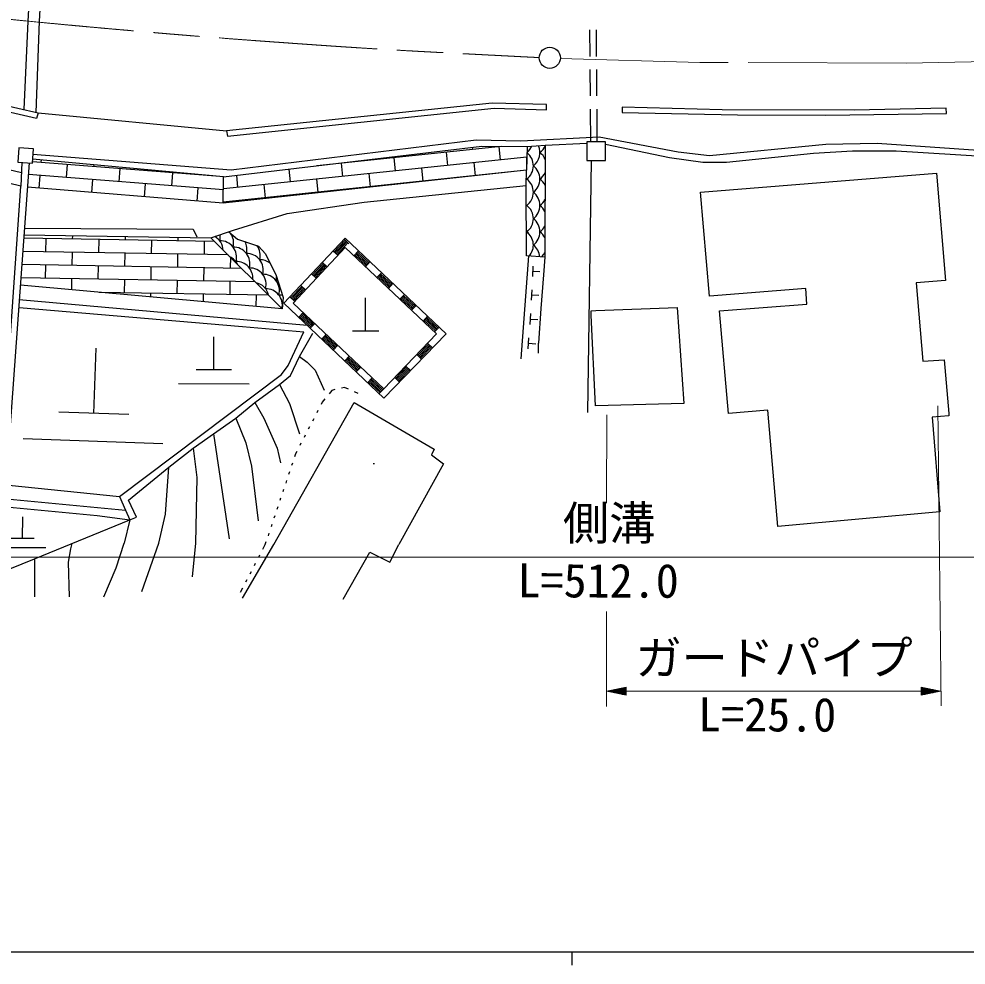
# Model space of a CAD drawing. Units: millimetres, scale not verified. Extents: x 40000 to 680000, y 20000 to 380000.
# Drawn here: x 326116 to 397878, y 204000 to 275646 of the extents above; entities that cross this region are included whole.
import ezdxf
from ezdxf.enums import TextEntityAlignment as Align

# ---------------------------------------------------------------- set-up
doc = ezdxf.new("R2010")
doc.units = ezdxf.units.MM
doc.header["$LTSCALE"] = 1000
doc.linetypes.add('CHAIN', pattern=[18.5, 12, -1.5, 3.5, -1.5])
for name, color, linetype, lineweight in [('M-BGD', 7, 'Continuous', 25), ('M-BMK', 2, 'CHAIN', 13), ('M-BMK-SRVR', 3, 'Continuous', 25), ('M-STR-HTXT', 7, 'Continuous', 13), ('M-STR-STRD', 7, 'Continuous', 25), ('M-TTL-BAND', 7, 'Continuous', 25)]:
    doc.layers.add(name, color=color, linetype=linetype, lineweight=lineweight)
doc.styles.add('ＭＳ ゴシック', font='')
doc.styles.get('ＭＳ ゴシック').set_extended_font_data('MS Gothic')

msp = doc.modelspace()

# ---------------------------------------------------------------- linework, layer by layer
at = {"layer": 'M-BGD'}
for p, q in [((327983, 281319), (327644, 275477)), ((327051, 279880), (326797, 275477)), ((326797, 275477), (326479, 268777)), ((327644, 275477), (327387, 268566)), ((369349, 274815), (369366, 272815)), ((369842, 274815), (369858, 272815)), ((369374, 271815), (369391, 269815)), ((369867, 271815), (369883, 269815)), ((326307, 263996), (302368, 269523)), ((326257, 262981), (302284, 268806)), ((327561, 268526), (341833, 267165)), ((369399, 268815), (369419, 266351)), ((369891, 268815), (369912, 266351)), ((342207, 264217), (360749, 266503)), ((360749, 266503), (364135, 266418)), ((364135, 266418), (370071, 266723)), ((365994, 266092), (369151, 266246)), ((370071, 266723), (376073, 265571)), ((387249, 266164), (391144, 266249)), ((391144, 266249), (431445, 263455)), ((341620, 263690), (361199, 266001)), ((362656, 265992), (348697, 264525)), ((358492, 265555), (358597, 264560)), ((360466, 265915), (360481, 265764)), ((361199, 266001), (364614, 265981)), ((362471, 265973), (362575, 264978)), ((364614, 265981), (364579, 264184)), ((364614, 265981), (365994, 266092)), ((365994, 266092), (365951, 257605)), ((370570, 266164), (375396, 265148)), ((376073, 265571), (378444, 265317)), ((378444, 265317), (387249, 266164)), ((386318, 265487), (389281, 265656)), ((389281, 265656), (392583, 265656)), ((392583, 265656), (400881, 265148)), ((341041, 263744), (327141, 264838)), ((341620, 263690), (327154, 265033)), ((327180, 265399), (342207, 264217)), ((327799, 264973), (327785, 264787)), ((364598, 265191), (341604, 262774)), ((352520, 264977), (352525, 264928)), ((354514, 265137), (354619, 264142)), ((356493, 265446), (356503, 265346)), ((364564, 265188), (364579, 264184)), ((369473, 264937), (369187, 245841)), ((375396, 265148), (377936, 264809)), ((377936, 264809), (379714, 264809)), ((379714, 264809), (386318, 265487)), ((326901, 264738), (325077, 239627)), ((326346, 264777), (326257, 262981)), ((329779, 264630), (329700, 263633)), ((331783, 264604), (331772, 264473)), ((333766, 264316), (333688, 263319)), ((335766, 264234), (335760, 264159)), ((364579, 264184), (341585, 261695)), ((364579, 264184), (341586, 261767)), ((346561, 264273), (346663, 263306)), ((350536, 264719), (350641, 263724)), ((356608, 264351), (356712, 263357)), ((360586, 264769), (360691, 263775)), ((364559, 263031), (364579, 264184)), ((341603, 262696), (326834, 263859)), ((327706, 263790), (327631, 262830)), ((331694, 263476), (331618, 262506)), ((337754, 264002), (337675, 263006)), ((339749, 263864), (339748, 263846)), ((341585, 261695), (341620, 263690)), ((342588, 263804), (342685, 262888)), ((348652, 263515), (348756, 262521)), ((352630, 263933), (352734, 262939)), ((358702, 263566), (358703, 263547)), ((362680, 263984), (362680, 263978)), ((377767, 262523), (395631, 263963)), ((395631, 263963), (396309, 255835)), ((324610, 239645), (326257, 262981)), ((341585, 261695), (326764, 262901)), ((335682, 263162), (335604, 262181)), ((339669, 262849), (339591, 261857)), ((344674, 263097), (344778, 262102)), ((350745, 262730), (350750, 262687)), ((352282, 261761), (364559, 263031)), ((354723, 263148), (354727, 263117)), ((364573, 257709), (364559, 263031)), ((346767, 262311), (346773, 262256)), ((378444, 254649), (377767, 262523)), ((342789, 261893), (342796, 261826)), ((346440, 260915), (352282, 261761)), ((342376, 259645), (346440, 260915)), ((326543, 259814), (339328, 259729)), ((326502, 259291), (340651, 259065)), ((330162, 259232), (330157, 258978)), ((334161, 259169), (334157, 258908)), ((338161, 259105), (338156, 258838)), ((339328, 259729), (339582, 259137)), ((340651, 259065), (342376, 259645)), ((340651, 259065), (346068, 253700)), ((342027, 259527), (342677, 258974)), ((340929, 258790), (326484, 259042)), ((328158, 259013), (328140, 258013)), ((332157, 258943), (332140, 257943)), ((336156, 258873), (336139, 257873)), ((340156, 258804), (340138, 257804)), ((342677, 258974), (344267, 258447)), ((344267, 258447), (344803, 257867)), ((346196, 254111), (350821, 259036)), ((350004, 258021), (350826, 258895)), ((350077, 257952), (350899, 258827)), ((350150, 257884), (350972, 258758)), ((350223, 257815), (351045, 258690)), ((351117, 258621), (350753, 258964)), ((350821, 259036), (358475, 251811)), ((341956, 257772), (326412, 258043)), ((330140, 257978), (330122, 256978)), ((334139, 257908), (334122, 256909)), ((338139, 257839), (338121, 256839)), ((344803, 257867), (345599, 256218)), ((346901, 254132), (350842, 258328)), ((349931, 258089), (350296, 257747)), ((350842, 258328), (357764, 251794)), ((351839, 258075), (351495, 257711)), ((351564, 257784), (352437, 256960)), ((351633, 257857), (352505, 257033)), ((351701, 257929), (352574, 257106)), ((351770, 258002), (352643, 257178)), ((364722, 257697), (364135, 249908)), ((365951, 257605), (364573, 257709)), ((342984, 256754), (326340, 257044)), ((328123, 257013), (328105, 256013)), ((332122, 256943), (332105, 255944)), ((342135, 257595), (342121, 256769)), ((348361, 256271), (349183, 257146)), ((348434, 256203), (349256, 257077)), ((348507, 256134), (349329, 257009)), ((348580, 256066), (349402, 256940)), ((349474, 256872), (349110, 257214)), ((352368, 256887), (352711, 257251)), ((365045, 256147), (365077, 256932)), ((365951, 257605), (365849, 256266)), ((336121, 256874), (336104, 255874)), ((340121, 256804), (340103, 255804)), ((345599, 256218), (346127, 254550)), ((348289, 256339), (348653, 255997)), ((353584, 256427), (353241, 256064)), ((353378, 256209), (354251, 255386)), ((353447, 256282), (354319, 255458)), ((353515, 256355), (354388, 255531)), ((365061, 256540), (365584, 256519)), ((365849, 256266), (365659, 253718)), ((346068, 253700), (326226, 255475)), ((344012, 255736), (326267, 256045)), ((330105, 255978), (330090, 255129)), ((334104, 255909), (334087, 254909)), ((338104, 255839), (338086, 254839)), ((342103, 255769), (342086, 254769)), ((353309, 256137), (354182, 255313)), ((354113, 255240), (354457, 255604)), ((396309, 255835), (394107, 255665)), ((394107, 255665), (394615, 249739)), ((345040, 254718), (332183, 254942)), ((336087, 254874), (336082, 254593)), ((340086, 254804), (340076, 254236)), ((346718, 254522), (347540, 255396)), ((346791, 254453), (347613, 255328)), ((346864, 254385), (347686, 255259)), ((346937, 254316), (347759, 255191)), ((347832, 255122), (347467, 255465)), ((355329, 254780), (354986, 254416)), ((364964, 254350), (364994, 255135)), ((385725, 255242), (378444, 254649)), ((385810, 254057), (385725, 255242)), ((326120, 254395), (347964, 252448)), ((344085, 254734), (344070, 253878)), ((346127, 254550), (346068, 253700)), ((353770, 246931), (346196, 254111)), ((346646, 254590), (347010, 254248)), ((353754, 247635), (346901, 254132)), ((352384, 252021), (352384, 254521)), ((355055, 254489), (355927, 253665)), ((355123, 254562), (355996, 253738)), ((355192, 254635), (356065, 253811)), ((355261, 254707), (356133, 253884)), ((364979, 254742), (365503, 254723)), ((379206, 253549), (385810, 254057)), ((326120, 253803), (343053, 252363)), ((347657, 253416), (347313, 253053)), ((348459, 252517), (347588, 253343)), ((355859, 253593), (356202, 253956)), ((364855, 252510), (364899, 253329)), ((365659, 253718), (365490, 251093)), ((369462, 253544), (369822, 253556)), ((369469, 253210), (369462, 253544)), ((369822, 253556), (375989, 253803)), ((375989, 253803), (376497, 246521)), ((379883, 245759), (379206, 253549)), ((348253, 252300), (347382, 253125)), ((348321, 252372), (347451, 253198)), ((348390, 252445), (347519, 253270)), ((357075, 253133), (356731, 252769)), ((356800, 252842), (357673, 252018)), ((356869, 252915), (357741, 252091)), ((356937, 252987), (357810, 252164)), ((357006, 253060), (357879, 252236)), ((364877, 252919), (365422, 252891)), ((369808, 246352), (369469, 253210)), ((343053, 252363), (347710, 251940)), ((346525, 249400), (347710, 251940)), ((348184, 252227), (348528, 252590)), ((351384, 252021), (353384, 252021)), ((357604, 251945), (357947, 252309)), ((340886, 249078), (340893, 251573)), ((347371, 250077), (348387, 251855)), ((349399, 251764), (349055, 251402)), ((349994, 250648), (349123, 251474)), ((350063, 250721), (349192, 251547)), ((350132, 250794), (349261, 251619)), ((350201, 250866), (349330, 251692)), ((357764, 251794), (353754, 247635)), ((358475, 251811), (353770, 246931)), ((364698, 250673), (364759, 251490)), ((331797, 245779), (331975, 250721)), ((349926, 250576), (350270, 250939)), ((357156, 251019), (356324, 250156)), ((357228, 250950), (356396, 250086)), ((357300, 250881), (356468, 250017)), ((357372, 250811), (356540, 249947)), ((357444, 250742), (357084, 251089)), ((364729, 251082), (365273, 251042)), ((365479, 250347), (365490, 251093)), ((346694, 248638), (347371, 250077)), ((347371, 250077), (347964, 249654)), ((351140, 250113), (350796, 249750)), ((351736, 248997), (350865, 249823)), ((351805, 249070), (350934, 249895)), ((351874, 249142), (351003, 249968)), ((351942, 249215), (351072, 250041)), ((356252, 250225), (356612, 249878)), ((394615, 249739), (396224, 249823)), ((396224, 249823), (396563, 245759)), ((342223, 249073), (339549, 249082)), ((346017, 248723), (346525, 249400)), ((347964, 249654), (348557, 249061)), ((348557, 249061), (349234, 247537)), ((351667, 248925), (352011, 249288)), ((355491, 249292), (354658, 248428)), ((355563, 249222), (354730, 248358)), ((355635, 249153), (354802, 248289)), ((355707, 249083), (354874, 248220)), ((355779, 249014), (355419, 249361)), ((333740, 239494), (346017, 248723)), ((345847, 247961), (346694, 248638)), ((352882, 248462), (352538, 248099)), ((353615, 247491), (352744, 248317)), ((353684, 247564), (352813, 248389)), ((354586, 248497), (354946, 248150)), ((343555, 247998), (338209, 248018)), ((343985, 246606), (345847, 247961)), ((345847, 247961), (346609, 246521)), ((350784, 247747), (350544, 247692)), ((351074, 247615), (350784, 247747)), ((353478, 247346), (352607, 248172)), ((353547, 247419), (352676, 248244)), ((353409, 247273), (353753, 247636)), ((349301, 246878), (349098, 246623)), ((349817, 247522), (349614, 247268)), ((350057, 247578), (349817, 247522)), ((351818, 247275), (351529, 247407)), ((342545, 245421), (343985, 246606)), ((343985, 246606), (344662, 245421)), ((345424, 235853), (351520, 246606)), ((346609, 246521), (347371, 244235)), ((349098, 246623), (349003, 246440)), ((351520, 246606), (357567, 243069)), ((376497, 246521), (369808, 246352)), ((334444, 245682), (329150, 245877)), ((348773, 245996), (348681, 245819)), ((382847, 246013), (379883, 245759)), ((383609, 237208), (382847, 246013)), ((396574, 245596), (395312, 245486)), ((395312, 245486), (395885, 238309)), ((396563, 245759), (396574, 245596)), ((340852, 244235), (342545, 245421)), ((342545, 245421), (343307, 243558)), ((344662, 245421), (345678, 243135)), ((348129, 244753), (348037, 244575)), ((348451, 245375), (348359, 245197)), ((339328, 243135), (340852, 244235)), ((340852, 244235), (342037, 236277)), ((347807, 244131), (347715, 243954)), ((337014, 243466), (326424, 243857)), ((343307, 243558), (343731, 241780)), ((347485, 243510), (347393, 243332)), ((337465, 241695), (339328, 243135)), ((339328, 243135), (339582, 240933)), ((345678, 243135), (345932, 242034)), ((347069, 242705), (346995, 242486)), ((347164, 242888), (347069, 242705)), ((357567, 243069), (357362, 242627)), ((357362, 242627), (358293, 241949)), ((346836, 242012), (346772, 241822)), ((353044, 241949), (352959, 241949)), ((358293, 241949), (354907, 235853)), ((334419, 239200), (337465, 241695)), ((337211, 238139), (337465, 241695)), ((343731, 241780), (344239, 237631)), ((346613, 241348), (346550, 241159)), ((339582, 240933), (339497, 235938)), ((346391, 240684), (346327, 240495)), ((325358, 240341), (333740, 239494)), ((346168, 240021), (346104, 239831)), ((325168, 239311), (334198, 238458)), ((333740, 239494), (334198, 238458)), ((335018, 237920), (334419, 239200)), ((345945, 239357), (345882, 239168)), ((325145, 238712), (332047, 238055)), ((334198, 238458), (334508, 237705)), ((345723, 238694), (345659, 238504)), ((395885, 238309), (383609, 237208)), ((326396, 236300), (326400, 237936)), ((327305, 234753), (334508, 237705)), ((332047, 238055), (334508, 237705)), ((334508, 237705), (334079, 235938)), ((334508, 237705), (335018, 237920)), ((336703, 235938), (337211, 238139)), ((345500, 238030), (345436, 237840)), ((345277, 237366), (345214, 237177)), ((327272, 236297), (325520, 236304)), ((345055, 236703), (344991, 236513)), ((328145, 235593), (324641, 235606)), ((330015, 235515), (329845, 234499)), ((330015, 235515), (329845, 234499)), ((330130, 235911), (330015, 235515)), ((330130, 235911), (330015, 235515)), ((333486, 234075), (334079, 235938)), ((335433, 232297), (336703, 235938)), ((339497, 235938), (339243, 233398)), ((343053, 231789), (345424, 235853)), ((344759, 235820), (344577, 235472)), ((344832, 236039), (344759, 235820)), ((354229, 234499), (354907, 235853)), ((323665, 233313), (327305, 234753)), ((327305, 234753), (327305, 231874)), ((344346, 235029), (344254, 234852)), ((350673, 231705), (352705, 235261)), ((352705, 235261), (354229, 234499)), ((329845, 234499), (329930, 231874)), ((329845, 234499), (329930, 231874)), ((332555, 231874), (333486, 234075)), ((344022, 234409), (343930, 234231)), ((343699, 233788), (343606, 233611)), ((343051, 232547), (342870, 232200)), ((343375, 233167), (343282, 232990))]:
    msp.add_line(p, q, dxfattribs=at)
for points in [[(370565, 266351), (369151, 266351), (369151, 264937), (370565, 264937)], [(326037, 264799), (327132, 264721), (327210, 265817), (326115, 265894)]]:
    msp.add_lwpolyline(points, close=True, dxfattribs=at)
for centre, start, end in [((363843, 266521), 307.95577, 335.90327), ((364343, 265521), 306.8699, 25.04275), ((364843, 266521), 306.8699, 337.03539), ((364843, 264521), 23.56499, 53.1301), ((363843, 264521), 307.37848, 52.05251), ((364343, 263521), 306.8699, 53.1301), ((363843, 262521), 306.8699, 52.62535), ((364843, 264521), 306.8699, 335.84953), ((364843, 262521), 24.69777, 53.1301), ((364343, 261521), 306.8699, 53.1301), ((364843, 262521), 306.8699, 334.71675), ((363343, 261521), 357.27553, 2.15545), ((363843, 260521), 306.8699, 53.1301), ((364843, 260521), 25.78441, 53.1301), ((364343, 259521), 306.8699, 53.1301), ((364843, 260521), 306.8699, 333.6301), ((340344, 258079), 2.46687, 60.62377), ((340122, 259175), 344.8699, 5.99641), ((341132, 258694), 344.8699, 35.94655), ((363343, 259521), 352.08647, 7.34451), ((363843, 258521), 318.53593, 53.1301), ((364843, 258521), 26.83048, 53.1301), ((341353, 257598), 344.8699, 91.1301), ((342363, 257118), 344.8699, 91.1301), ((342141, 258214), 344.8699, 27.05464), ((343151, 257734), 344.8699, 36.99594), ((364343, 257521), 5.11932, 53.1301), ((341575, 256503), 24.69411, 65.84975), ((343373, 256638), 344.8699, 91.1301), ((363343, 257521), 8.6229, 10.23165), ((364843, 258521), 314.08816, 332.58403), ((342585, 256022), 355.11417, 91.1301), ((344382, 256158), 51.92127, 91.1301), ((343594, 255542), 344.8699, 91.1301), ((344604, 255062), 344.8699, 91.1301), ((343816, 254446), 12.75171, 77.79215), ((344382, 256158), 344.8699, 358.05913), ((345614, 254582), 84.98176, 91.1301), ((344826, 253966), 348.48006, 91.1301), ((345835, 253486), 78.89741, 91.1301)]:
    msp.add_arc(centre, 1250, start, end, dxfattribs=at)
at = {"layer": 'M-BMK'}
for p, q in [((377711, 272351), (367134, 272644)), ((393358, 272304), (377711, 272351)), ((403619, 272519), (393358, 272304))]:
    msp.add_line(p, q, dxfattribs=at)
msp.add_open_spline([(267626, 281306), (281326, 280041), (284794, 279728), (295790, 278634), (304662, 277751), (309625, 277184), (318497, 276301), (325346, 275619), (329182, 275224), (336040, 274637), (340310, 274272), (342704, 274096), (346978, 273792), (354221, 273277), (356541, 273183), (365537, 272718)], degree=3, knots=[0, 0, 0, 0, 1, 1, 1, 2, 2, 2, 3, 3, 3, 4, 4, 4, 5, 5, 5, 5], dxfattribs=at)
at = {"layer": 'M-BMK-SRVR'}
msp.add_circle((366337, 272704), 800, dxfattribs=at)
at = {"layer": 'M-STR-HTXT'}
for p, q in [((395737, 246343), (395990, 223625)), ((370654, 245659), (370642, 238977)), ((461598, 234891), (298580, 234880)), ((370641, 230763), (370628, 223591)), ((370630, 224740), (372130, 225040)), ((370630, 224740), (372130, 224440)), ((370630, 224740), (372130, 224740)), ((372130, 224800), (370930, 224800)), ((372130, 224680), (370930, 224680)), ((371230, 224860), (372130, 224860)), ((371230, 224620), (372130, 224620)), ((372130, 224920), (371530, 224920)), ((371830, 224980), (372130, 224980)), ((372130, 224440), (372130, 225040)), ((394477, 224740), (372130, 224740)), ((395977, 224740), (394477, 225040)), ((394477, 225040), (394477, 224440)), ((394777, 224980), (394477, 224980)), ((394477, 224920), (395077, 224920)), ((395377, 224860), (394477, 224860)), ((394477, 224800), (395677, 224800)), ((395977, 224740), (394477, 224440)), ((395977, 224740), (394477, 224740)), ((394477, 224680), (395677, 224680)), ((395377, 224620), (394477, 224620)), ((372130, 224560), (371530, 224560)), ((371830, 224500), (372130, 224500)), ((394477, 224560), (395077, 224560)), ((394777, 224500), (394477, 224500))]:
    msp.add_line(p, q, dxfattribs=at)
at = {"layer": 'M-STR-STRD'}
for p, q in [((302551, 274320), (327561, 268526)), ((327458, 268101), (302509, 273894)), ((361979, 269263), (341833, 267165)), ((366083, 269178), (361979, 269263)), ((366081, 268771), (366083, 269178)), ((327561, 268526), (327458, 268101)), ((341908, 266765), (362132, 268897)), ((362132, 268897), (366081, 268771)), ((371825, 268957), (371825, 268559)), ((379389, 268760), (371825, 268957)), ((371825, 268559), (380571, 268388)), ((389388, 268737), (379389, 268760)), ((387219, 268371), (396391, 268482)), ((396382, 268894), (389388, 268737)), ((396391, 268482), (396382, 268894)), ((380571, 268388), (387219, 268371)), ((341833, 267165), (341908, 266765))]:
    msp.add_line(p, q, dxfattribs=at)
at = {"layer": 'M-TTL-BAND'}
for p, q in [((40000, 205000), (579000, 205000)), ((368000, 205000), (368000, 204000))]:
    msp.add_line(p, q, dxfattribs=at)

# ---------------------------------------------------------------- texts
at = {"layer": 'M-STR-HTXT', "style": 'ＭＳ ゴシック'}
for s, p in [('側溝', (367335, 235419)), ('ガードパイプ', (372832, 225209))]:
    msp.add_text(s, height=2566, dxfattribs=at).set_placement(p, align=Align.BOTTOM_LEFT)
for s, p in [('L=512.0', (363886, 231085)), ('L=25.0', (377563, 220940))]:
    msp.add_text(s, height=2566, rotation=359.798, dxfattribs=at).set_placement(p, align=Align.BOTTOM_LEFT)

doc.saveas('drawing.dxf')
